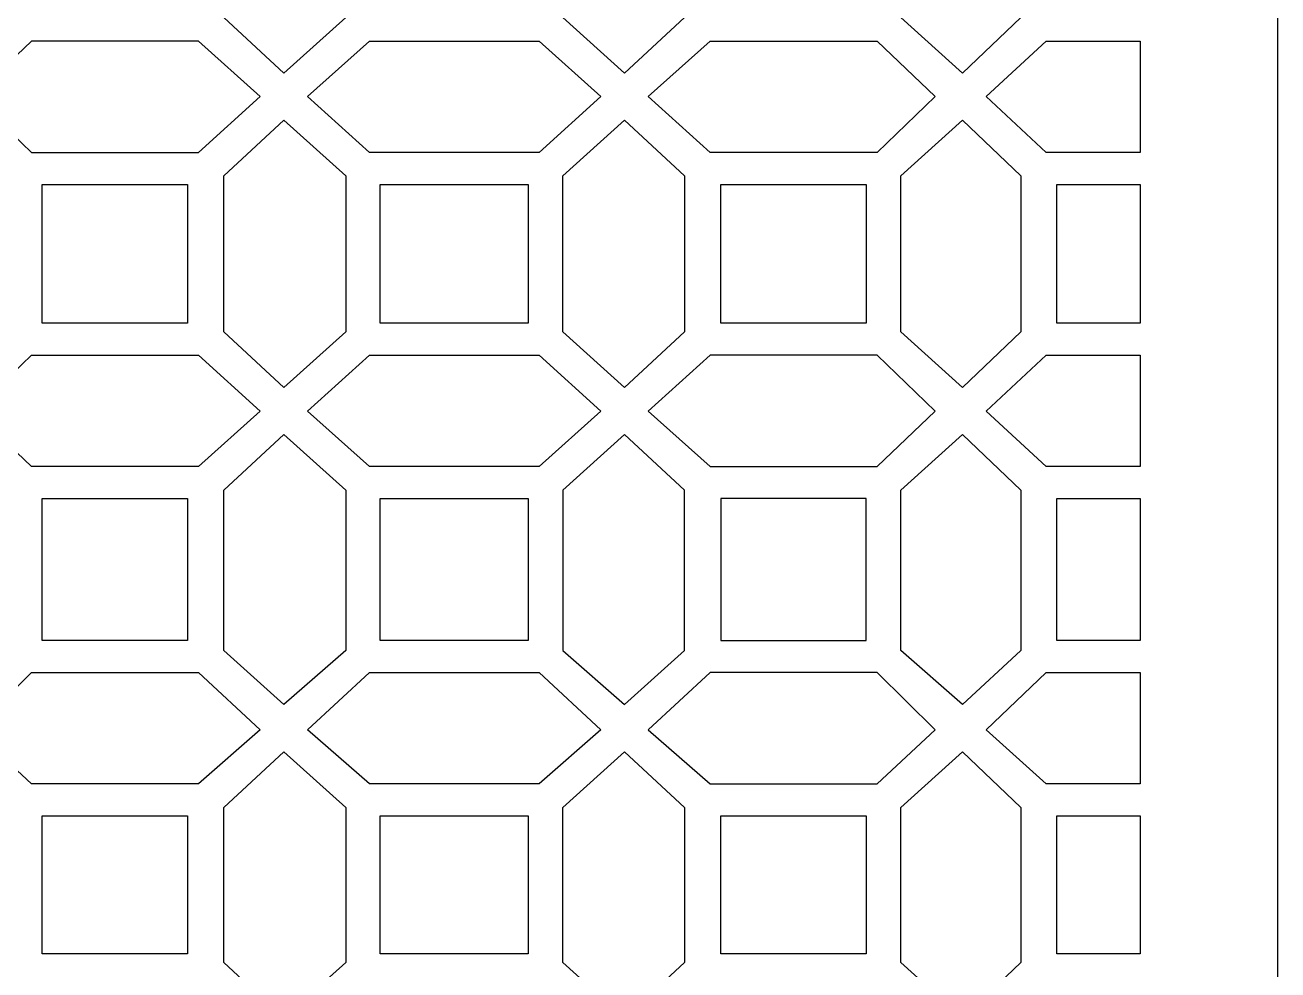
# Model space of a CAD drawing. Header units: centimetres. Extents: x -15.2 to -1.9, y -9.5 to 9.5.
# Drawn here: x -12.348 to -9.087, y 2.265 to 4.724 of the extents above; entities that cross this region are included whole.
import ezdxf

# ---------------------------------------------------------------- set-up
doc = ezdxf.new("R2010")
doc.units = ezdxf.units.CM
doc.header["$MEASUREMENT"] = 0
doc.layers.add('layer 1', color=7, linetype='Continuous')

msp = doc.modelspace()

# ---------------------------------------------------------------- linework, layer by layer
at = {"layer": 'layer 1', "color": 250}
for points, knots in [([(-15.18113, 9.50001), (-15.18113, 9.50001), (-9.08679, 9.50001), (-9.08679, 9.50001), (-9.08679, 9.50001), (-9.08679, 9.50001), (-9.08679, -9.5), (-9.08679, -9.5), (-9.08679, -9.5), (-9.08679, -9.5), (-15.18113, -9.5), (-15.18113, -9.5), (-15.18113, -9.5), (-15.18113, -9.5), (-15.18113, 9.50001), (-15.18113, 9.50001)], [0, 0, 0, 0, 0.2, 0.2, 0.2, 0.2, 0.4, 0.4, 0.4, 0.4, 0.6, 0.6, 0.6, 0.6, 1, 1, 1, 1]), ([(-11.82999, 4.7439), (-11.82999, 4.7439), (-11.83, 5.16092), (-11.83, 5.16092), (-11.83, 5.16092), (-11.83, 5.16092), (-11.67395, 5.3014), (-11.67395, 5.3014), (-11.67395, 5.3014), (-11.67395, 5.3014), (-11.51323, 5.16093), (-11.51323, 5.16093), (-11.51323, 5.16093), (-11.51323, 5.16093), (-11.51323, 4.7439), (-11.51323, 4.7439), (-11.51323, 4.7439), (-11.51323, 4.7439), (-11.67397, 4.59885), (-11.67397, 4.59885), (-11.67397, 4.59885), (-11.67397, 4.59885), (-11.82999, 4.7439), (-11.82999, 4.7439)], [0, 0, 0, 0, 0.1428571, 0.1428571, 0.1428571, 0.1428571, 0.2857143, 0.2857143, 0.2857143, 0.2857143, 0.4285714, 0.4285714, 0.4285714, 0.4285714, 0.5714286, 0.5714286, 0.5714286, 0.5714286, 0.7142857, 0.7142857, 0.7142857, 0.7142857, 1, 1, 1, 1]), ([(-10.63136, 4.7439), (-10.63136, 4.7439), (-10.63135, 5.16092), (-10.63135, 5.16092), (-10.63135, 5.16092), (-10.63135, 5.16092), (-10.7874, 5.3014), (-10.7874, 5.3014), (-10.7874, 5.3014), (-10.7874, 5.3014), (-10.94812, 5.16093), (-10.94812, 5.16093), (-10.94812, 5.16093), (-10.94812, 5.16093), (-10.94812, 4.7439), (-10.94812, 4.7439), (-10.94812, 4.7439), (-10.94812, 4.7439), (-10.78738, 4.59885), (-10.78738, 4.59885), (-10.78738, 4.59885), (-10.78738, 4.59885), (-10.63136, 4.7439), (-10.63136, 4.7439)], [0, 0, 0, 0, 0.1428571, 0.1428571, 0.1428571, 0.1428571, 0.2857143, 0.2857143, 0.2857143, 0.2857143, 0.4285714, 0.4285714, 0.4285714, 0.4285714, 0.5714286, 0.5714286, 0.5714286, 0.5714286, 0.7142857, 0.7142857, 0.7142857, 0.7142857, 1, 1, 1, 1]), ([(-10.06866, 4.7439), (-10.06866, 4.7439), (-10.06866, 5.16092), (-10.06866, 5.16092), (-10.06866, 5.16092), (-10.06866, 5.16092), (-9.90769, 5.3014), (-9.90769, 5.3014), (-9.90769, 5.3014), (-9.90769, 5.3014), (-9.75637, 5.16093), (-9.75637, 5.16093), (-9.75637, 5.16093), (-9.75637, 5.16093), (-9.75637, 4.7439), (-9.75637, 4.7439), (-9.75637, 4.7439), (-9.75637, 4.7439), (-9.90769, 4.59885), (-9.90769, 4.59885), (-9.90769, 4.59885), (-9.90769, 4.59885), (-10.06866, 4.7439), (-10.06866, 4.7439)], [0, 0, 0, 0, 0.1428571, 0.1428571, 0.1428571, 0.1428571, 0.2857143, 0.2857143, 0.2857143, 0.2857143, 0.4285714, 0.4285714, 0.4285714, 0.4285714, 0.5714286, 0.5714286, 0.5714286, 0.5714286, 0.7142857, 0.7142857, 0.7142857, 0.7142857, 1, 1, 1, 1]), ([(-11.89636, 4.68229), (-11.89636, 4.68229), (-11.73539, 4.53768), (-11.73539, 4.53768), (-11.73539, 4.53768), (-11.73539, 4.53768), (-11.89635, 4.39261), (-11.89635, 4.39261), (-11.89635, 4.39261), (-11.89635, 4.39261), (-12.33126, 4.39262), (-12.33126, 4.39262), (-12.33126, 4.39262), (-12.33126, 4.39262), (-12.48259, 4.53768), (-12.48259, 4.53768), (-12.48259, 4.53768), (-12.48259, 4.53768), (-12.33126, 4.68229), (-12.33126, 4.68229), (-12.33126, 4.68229), (-12.33126, 4.68229), (-11.89636, 4.68229), (-11.89636, 4.68229)], [0, 0, 0, 0, 0.1428571, 0.1428571, 0.1428571, 0.1428571, 0.2857143, 0.2857143, 0.2857143, 0.2857143, 0.4285714, 0.4285714, 0.4285714, 0.4285714, 0.5714286, 0.5714286, 0.5714286, 0.5714286, 0.7142857, 0.7142857, 0.7142857, 0.7142857, 1, 1, 1, 1]), ([(-11.23067, 4.6823), (-11.23067, 4.6823), (-11.45157, 4.68229), (-11.45157, 4.68229), (-11.45157, 4.68229), (-11.45157, 4.68229), (-11.61231, 4.53768), (-11.61231, 4.53768), (-11.61231, 4.53768), (-11.61231, 4.53768), (-11.45157, 4.39262), (-11.45157, 4.39262), (-11.45157, 4.39262), (-11.45157, 4.39262), (-11.23067, 4.39262), (-11.23067, 4.39262), (-11.23067, 4.39262), (-11.23067, 4.39262), (-11.00978, 4.39262), (-11.00978, 4.39262), (-11.00978, 4.39262), (-11.00978, 4.39262), (-10.84904, 4.53768), (-10.84904, 4.53768), (-10.84904, 4.53768), (-10.84904, 4.53768), (-11.00978, 4.68229), (-11.00978, 4.68229), (-11.00978, 4.68229), (-11.00978, 4.68229), (-11.23067, 4.6823), (-11.23067, 4.6823)], [0, 0, 0, 0, 0.1111111, 0.1111111, 0.1111111, 0.1111111, 0.2222222, 0.2222222, 0.2222222, 0.2222222, 0.3333333, 0.3333333, 0.3333333, 0.3333333, 0.4444444, 0.4444444, 0.4444444, 0.4444444, 0.5555556, 0.5555556, 0.5555556, 0.5555556, 0.6666667, 0.6666667, 0.6666667, 0.6666667, 0.7777778, 0.7777778, 0.7777778, 0.7777778, 1, 1, 1, 1]), ([(-10.565, 4.68229), (-10.565, 4.68229), (-10.72596, 4.53768), (-10.72596, 4.53768), (-10.72596, 4.53768), (-10.72596, 4.53768), (-10.565, 4.39261), (-10.565, 4.39261), (-10.565, 4.39261), (-10.565, 4.39261), (-10.13009, 4.39262), (-10.13009, 4.39262), (-10.13009, 4.39262), (-10.13009, 4.39262), (-9.97876, 4.53768), (-9.97876, 4.53768), (-9.97876, 4.53768), (-9.97876, 4.53768), (-10.13009, 4.68229), (-10.13009, 4.68229), (-10.13009, 4.68229), (-10.13009, 4.68229), (-10.565, 4.68229), (-10.565, 4.68229)], [0, 0, 0, 0, 0.1428571, 0.1428571, 0.1428571, 0.1428571, 0.2857143, 0.2857143, 0.2857143, 0.2857143, 0.4285714, 0.4285714, 0.4285714, 0.4285714, 0.5714286, 0.5714286, 0.5714286, 0.5714286, 0.7142857, 0.7142857, 0.7142857, 0.7142857, 1, 1, 1, 1]), ([(-9.44528, 4.6823), (-9.44528, 4.6823), (-9.46679, 4.6823), (-9.46679, 4.6823), (-9.46679, 4.6823), (-9.46679, 4.6823), (-9.69024, 4.6823), (-9.69024, 4.6823), (-9.69024, 4.6823), (-9.69024, 4.6823), (-9.84626, 4.53768), (-9.84626, 4.53768), (-9.84626, 4.53768), (-9.84626, 4.53768), (-9.69025, 4.39261), (-9.69025, 4.39261), (-9.69025, 4.39261), (-9.69025, 4.39261), (-9.46679, 4.39262), (-9.46679, 4.39262), (-9.46679, 4.39262), (-9.46679, 4.39262), (-9.44528, 4.39262), (-9.44528, 4.39262), (-9.44528, 4.39262), (-9.44528, 4.39262), (-9.44528, 4.6823), (-9.44528, 4.6823)], [0, 0, 0, 0, 0.125, 0.125, 0.125, 0.125, 0.25, 0.25, 0.25, 0.25, 0.375, 0.375, 0.375, 0.375, 0.5, 0.5, 0.5, 0.5, 0.625, 0.625, 0.625, 0.625, 0.75, 0.75, 0.75, 0.75, 1, 1, 1, 1]), ([(-11.51323, 4.12858), (-11.51323, 4.12858), (-11.51323, 4.33124), (-11.51323, 4.33124), (-11.51323, 4.33124), (-11.51323, 4.33124), (-11.67397, 4.47608), (-11.67397, 4.47608), (-11.67397, 4.47608), (-11.67397, 4.47608), (-11.82999, 4.33124), (-11.82999, 4.33124), (-11.82999, 4.33124), (-11.82999, 4.33124), (-11.82999, 4.12858), (-11.82999, 4.12858), (-11.82999, 4.12858), (-11.82999, 4.12858), (-11.82999, 3.92592), (-11.82999, 3.92592), (-11.82999, 3.92592), (-11.82999, 3.92592), (-11.67397, 3.78108), (-11.67397, 3.78108), (-11.67397, 3.78108), (-11.67397, 3.78108), (-11.51323, 3.92592), (-11.51323, 3.92592), (-11.51323, 3.92592), (-11.51323, 3.92592), (-11.51323, 4.12858), (-11.51323, 4.12858)], [0, 0, 0, 0, 0.1111111, 0.1111111, 0.1111111, 0.1111111, 0.2222222, 0.2222222, 0.2222222, 0.2222222, 0.3333333, 0.3333333, 0.3333333, 0.3333333, 0.4444444, 0.4444444, 0.4444444, 0.4444444, 0.5555556, 0.5555556, 0.5555556, 0.5555556, 0.6666667, 0.6666667, 0.6666667, 0.6666667, 0.7777778, 0.7777778, 0.7777778, 0.7777778, 1, 1, 1, 1]), ([(-10.63136, 4.12858), (-10.63136, 4.12858), (-10.63136, 4.33124), (-10.63136, 4.33124), (-10.63136, 4.33124), (-10.63136, 4.33124), (-10.78738, 4.47608), (-10.78738, 4.47608), (-10.78738, 4.47608), (-10.78738, 4.47608), (-10.94812, 4.33124), (-10.94812, 4.33124), (-10.94812, 4.33124), (-10.94812, 4.33124), (-10.94812, 4.12858), (-10.94812, 4.12858), (-10.94812, 4.12858), (-10.94812, 4.12858), (-10.94812, 3.92592), (-10.94812, 3.92592), (-10.94812, 3.92592), (-10.94812, 3.92592), (-10.78738, 3.78108), (-10.78738, 3.78108), (-10.78738, 3.78108), (-10.78738, 3.78108), (-10.63136, 3.92592), (-10.63136, 3.92592), (-10.63136, 3.92592), (-10.63136, 3.92592), (-10.63136, 4.12858), (-10.63136, 4.12858)], [0, 0, 0, 0, 0.1111111, 0.1111111, 0.1111111, 0.1111111, 0.2222222, 0.2222222, 0.2222222, 0.2222222, 0.3333333, 0.3333333, 0.3333333, 0.3333333, 0.4444444, 0.4444444, 0.4444444, 0.4444444, 0.5555556, 0.5555556, 0.5555556, 0.5555556, 0.6666667, 0.6666667, 0.6666667, 0.6666667, 0.7777778, 0.7777778, 0.7777778, 0.7777778, 1, 1, 1, 1]), ([(-9.75637, 4.12858), (-9.75637, 4.12858), (-9.75637, 4.33124), (-9.75637, 4.33124), (-9.75637, 4.33124), (-9.75637, 4.33124), (-9.90769, 4.47608), (-9.90769, 4.47608), (-9.90769, 4.47608), (-9.90769, 4.47608), (-10.06866, 4.33124), (-10.06866, 4.33124), (-10.06866, 4.33124), (-10.06866, 4.33124), (-10.06866, 4.12858), (-10.06866, 4.12858), (-10.06866, 4.12858), (-10.06866, 4.12858), (-10.06866, 3.92592), (-10.06866, 3.92592), (-10.06866, 3.92592), (-10.06866, 3.92592), (-9.90769, 3.78108), (-9.90769, 3.78108), (-9.90769, 3.78108), (-9.90769, 3.78108), (-9.75637, 3.92592), (-9.75637, 3.92592), (-9.75637, 3.92592), (-9.75637, 3.92592), (-9.75637, 4.12858), (-9.75637, 4.12858)], [0, 0, 0, 0, 0.1111111, 0.1111111, 0.1111111, 0.1111111, 0.2222222, 0.2222222, 0.2222222, 0.2222222, 0.3333333, 0.3333333, 0.3333333, 0.3333333, 0.4444444, 0.4444444, 0.4444444, 0.4444444, 0.5555556, 0.5555556, 0.5555556, 0.5555556, 0.6666667, 0.6666667, 0.6666667, 0.6666667, 0.7777778, 0.7777778, 0.7777778, 0.7777778, 1, 1, 1, 1]), ([(-11.9246, 4.12858), (-11.9246, 4.12858), (-11.9246, 4.30938), (-11.9246, 4.30938), (-11.9246, 4.30938), (-11.9246, 4.30938), (-12.30279, 4.30938), (-12.30279, 4.30938), (-12.30279, 4.30938), (-12.30279, 4.30938), (-12.30279, 4.12858), (-12.30279, 4.12858), (-12.30279, 4.12858), (-12.30279, 4.12858), (-12.30279, 3.94778), (-12.30279, 3.94778), (-12.30279, 3.94778), (-12.30279, 3.94778), (-11.9246, 3.94778), (-11.9246, 3.94778), (-11.9246, 3.94778), (-11.9246, 3.94778), (-11.9246, 4.12858), (-11.9246, 4.12858)], [0, 0, 0, 0, 0.1428571, 0.1428571, 0.1428571, 0.1428571, 0.2857143, 0.2857143, 0.2857143, 0.2857143, 0.4285714, 0.4285714, 0.4285714, 0.4285714, 0.5714286, 0.5714286, 0.5714286, 0.5714286, 0.7142857, 0.7142857, 0.7142857, 0.7142857, 1, 1, 1, 1]), ([(-11.03802, 4.12858), (-11.03802, 4.12858), (-11.03802, 4.30938), (-11.03802, 4.30938), (-11.03802, 4.30938), (-11.03802, 4.30938), (-11.23067, 4.30938), (-11.23067, 4.30938), (-11.23067, 4.30938), (-11.23067, 4.30938), (-11.42333, 4.30938), (-11.42333, 4.30938), (-11.42333, 4.30938), (-11.42333, 4.30938), (-11.42333, 4.12858), (-11.42333, 4.12858), (-11.42333, 4.12858), (-11.42333, 4.12858), (-11.42333, 3.94778), (-11.42333, 3.94778), (-11.42333, 3.94778), (-11.42333, 3.94778), (-11.23067, 3.94778), (-11.23067, 3.94778), (-11.23067, 3.94778), (-11.23067, 3.94778), (-11.03802, 3.94778), (-11.03802, 3.94778), (-11.03802, 3.94778), (-11.03802, 3.94778), (-11.03802, 4.12858), (-11.03802, 4.12858)], [0, 0, 0, 0, 0.1111111, 0.1111111, 0.1111111, 0.1111111, 0.2222222, 0.2222222, 0.2222222, 0.2222222, 0.3333333, 0.3333333, 0.3333333, 0.3333333, 0.4444444, 0.4444444, 0.4444444, 0.4444444, 0.5555556, 0.5555556, 0.5555556, 0.5555556, 0.6666667, 0.6666667, 0.6666667, 0.6666667, 0.7777778, 0.7777778, 0.7777778, 0.7777778, 1, 1, 1, 1]), ([(-10.15856, 4.12858), (-10.15856, 4.12858), (-10.15856, 4.30938), (-10.15856, 4.30938), (-10.15856, 4.30938), (-10.15856, 4.30938), (-10.53675, 4.30938), (-10.53675, 4.30938), (-10.53675, 4.30938), (-10.53675, 4.30938), (-10.53675, 4.12858), (-10.53675, 4.12858), (-10.53675, 4.12858), (-10.53675, 4.12858), (-10.53675, 3.94778), (-10.53675, 3.94778), (-10.53675, 3.94778), (-10.53675, 3.94778), (-10.15856, 3.94778), (-10.15856, 3.94778), (-10.15856, 3.94778), (-10.15856, 3.94778), (-10.15856, 4.12858), (-10.15856, 4.12858)], [0, 0, 0, 0, 0.1428571, 0.1428571, 0.1428571, 0.1428571, 0.2857143, 0.2857143, 0.2857143, 0.2857143, 0.4285714, 0.4285714, 0.4285714, 0.4285714, 0.5714286, 0.5714286, 0.5714286, 0.5714286, 0.7142857, 0.7142857, 0.7142857, 0.7142857, 1, 1, 1, 1]), ([(-9.44528, 4.30938), (-9.44528, 4.30938), (-9.46679, 4.30938), (-9.46679, 4.30938), (-9.46679, 4.30938), (-9.46679, 4.30938), (-9.662, 4.30938), (-9.662, 4.30938), (-9.662, 4.30938), (-9.662, 4.30938), (-9.662, 4.12858), (-9.662, 4.12858), (-9.662, 4.12858), (-9.662, 4.12858), (-9.662, 3.94778), (-9.662, 3.94778), (-9.662, 3.94778), (-9.662, 3.94778), (-9.46679, 3.94778), (-9.46679, 3.94778), (-9.46679, 3.94778), (-9.46679, 3.94778), (-9.44528, 3.94778), (-9.44528, 3.94778), (-9.44528, 3.94778), (-9.44528, 3.94778), (-9.44528, 4.30938), (-9.44528, 4.30938)], [0, 0, 0, 0, 0.125, 0.125, 0.125, 0.125, 0.25, 0.25, 0.25, 0.25, 0.375, 0.375, 0.375, 0.375, 0.5, 0.5, 0.5, 0.5, 0.625, 0.625, 0.625, 0.625, 0.75, 0.75, 0.75, 0.75, 1, 1, 1, 1]), ([(-11.89636, 3.57487), (-11.89636, 3.57487), (-11.73539, 3.71948), (-11.73539, 3.71948), (-11.73539, 3.71948), (-11.73539, 3.71948), (-11.89635, 3.86454), (-11.89635, 3.86454), (-11.89635, 3.86454), (-11.89635, 3.86454), (-12.33126, 3.86454), (-12.33126, 3.86454), (-12.33126, 3.86454), (-12.33126, 3.86454), (-12.48259, 3.71948), (-12.48259, 3.71948), (-12.48259, 3.71948), (-12.48259, 3.71948), (-12.33126, 3.57487), (-12.33126, 3.57487), (-12.33126, 3.57487), (-12.33126, 3.57487), (-11.89636, 3.57487), (-11.89636, 3.57487)], [0, 0, 0, 0, 0.1428571, 0.1428571, 0.1428571, 0.1428571, 0.2857143, 0.2857143, 0.2857143, 0.2857143, 0.4285714, 0.4285714, 0.4285714, 0.4285714, 0.5714286, 0.5714286, 0.5714286, 0.5714286, 0.7142857, 0.7142857, 0.7142857, 0.7142857, 1, 1, 1, 1]), ([(-11.23067, 3.86453), (-11.23067, 3.86453), (-11.45157, 3.86454), (-11.45157, 3.86454), (-11.45157, 3.86454), (-11.45157, 3.86454), (-11.61231, 3.71948), (-11.61231, 3.71948), (-11.61231, 3.71948), (-11.61231, 3.71948), (-11.45157, 3.57487), (-11.45157, 3.57487), (-11.45157, 3.57487), (-11.45157, 3.57487), (-11.23067, 3.57486), (-11.23067, 3.57486), (-11.23067, 3.57486), (-11.23067, 3.57486), (-11.00978, 3.57487), (-11.00978, 3.57487), (-11.00978, 3.57487), (-11.00978, 3.57487), (-10.84904, 3.71948), (-10.84904, 3.71948), (-10.84904, 3.71948), (-10.84904, 3.71948), (-11.00978, 3.86454), (-11.00978, 3.86454), (-11.00978, 3.86454), (-11.00978, 3.86454), (-11.23067, 3.86453), (-11.23067, 3.86453)], [0, 0, 0, 0, 0.1111111, 0.1111111, 0.1111111, 0.1111111, 0.2222222, 0.2222222, 0.2222222, 0.2222222, 0.3333333, 0.3333333, 0.3333333, 0.3333333, 0.4444444, 0.4444444, 0.4444444, 0.4444444, 0.5555556, 0.5555556, 0.5555556, 0.5555556, 0.6666667, 0.6666667, 0.6666667, 0.6666667, 0.7777778, 0.7777778, 0.7777778, 0.7777778, 1, 1, 1, 1]), ([(-10.565, 3.57487), (-10.565, 3.57487), (-10.72596, 3.71948), (-10.72596, 3.71948), (-10.72596, 3.71948), (-10.72596, 3.71948), (-10.565, 3.86454), (-10.565, 3.86454), (-10.565, 3.86454), (-10.565, 3.86454), (-10.13009, 3.86454), (-10.13009, 3.86454), (-10.13009, 3.86454), (-10.13009, 3.86454), (-9.97876, 3.71948), (-9.97876, 3.71948), (-9.97876, 3.71948), (-9.97876, 3.71948), (-10.13009, 3.57487), (-10.13009, 3.57487), (-10.13009, 3.57487), (-10.13009, 3.57487), (-10.565, 3.57487), (-10.565, 3.57487)], [0, 0, 0, 0, 0.1428571, 0.1428571, 0.1428571, 0.1428571, 0.2857143, 0.2857143, 0.2857143, 0.2857143, 0.4285714, 0.4285714, 0.4285714, 0.4285714, 0.5714286, 0.5714286, 0.5714286, 0.5714286, 0.7142857, 0.7142857, 0.7142857, 0.7142857, 1, 1, 1, 1]), ([(-9.44528, 3.86454), (-9.44528, 3.86454), (-9.46679, 3.86454), (-9.46679, 3.86454), (-9.46679, 3.86454), (-9.46679, 3.86454), (-9.69025, 3.86454), (-9.69025, 3.86454), (-9.69025, 3.86454), (-9.69025, 3.86454), (-9.84626, 3.71948), (-9.84626, 3.71948), (-9.84626, 3.71948), (-9.84626, 3.71948), (-9.69024, 3.57486), (-9.69024, 3.57486), (-9.69024, 3.57486), (-9.69024, 3.57486), (-9.46679, 3.57486), (-9.46679, 3.57486), (-9.46679, 3.57486), (-9.46679, 3.57486), (-9.44528, 3.57486), (-9.44528, 3.57486), (-9.44528, 3.57486), (-9.44528, 3.57486), (-9.44528, 3.86454), (-9.44528, 3.86454)], [0, 0, 0, 0, 0.125, 0.125, 0.125, 0.125, 0.25, 0.25, 0.25, 0.25, 0.375, 0.375, 0.375, 0.375, 0.5, 0.5, 0.5, 0.5, 0.625, 0.625, 0.625, 0.625, 0.75, 0.75, 0.75, 0.75, 1, 1, 1, 1]), ([(-11.82999, 3.51326), (-11.82999, 3.51326), (-11.83, 3.09624), (-11.83, 3.09624), (-11.83, 3.09624), (-11.83, 3.09624), (-11.67395, 2.95576), (-11.67395, 2.95576), (-11.67395, 2.95576), (-11.67395, 2.95576), (-11.51323, 3.09623), (-11.51323, 3.09623), (-11.51323, 3.09623), (-11.51323, 3.09623), (-11.51323, 3.51326), (-11.51323, 3.51326), (-11.51323, 3.51326), (-11.51323, 3.51326), (-11.67397, 3.65831), (-11.67397, 3.65831), (-11.67397, 3.65831), (-11.67397, 3.65831), (-11.82999, 3.51326), (-11.82999, 3.51326)], [0, 0, 0, 0, 0.1428571, 0.1428571, 0.1428571, 0.1428571, 0.2857143, 0.2857143, 0.2857143, 0.2857143, 0.4285714, 0.4285714, 0.4285714, 0.4285714, 0.5714286, 0.5714286, 0.5714286, 0.5714286, 0.7142857, 0.7142857, 0.7142857, 0.7142857, 1, 1, 1, 1]), ([(-10.63136, 3.51326), (-10.63136, 3.51326), (-10.63135, 3.09624), (-10.63135, 3.09624), (-10.63135, 3.09624), (-10.63135, 3.09624), (-10.7874, 2.95576), (-10.7874, 2.95576), (-10.7874, 2.95576), (-10.7874, 2.95576), (-10.94812, 3.09623), (-10.94812, 3.09623), (-10.94812, 3.09623), (-10.94812, 3.09623), (-10.94812, 3.51326), (-10.94812, 3.51326), (-10.94812, 3.51326), (-10.94812, 3.51326), (-10.78738, 3.65831), (-10.78738, 3.65831), (-10.78738, 3.65831), (-10.78738, 3.65831), (-10.63136, 3.51326), (-10.63136, 3.51326)], [0, 0, 0, 0, 0.1428571, 0.1428571, 0.1428571, 0.1428571, 0.2857143, 0.2857143, 0.2857143, 0.2857143, 0.4285714, 0.4285714, 0.4285714, 0.4285714, 0.5714286, 0.5714286, 0.5714286, 0.5714286, 0.7142857, 0.7142857, 0.7142857, 0.7142857, 1, 1, 1, 1]), ([(-10.06866, 3.51326), (-10.06866, 3.51326), (-10.06866, 3.09624), (-10.06866, 3.09624), (-10.06866, 3.09624), (-10.06866, 3.09624), (-9.90769, 2.95576), (-9.90769, 2.95576), (-9.90769, 2.95576), (-9.90769, 2.95576), (-9.75637, 3.09623), (-9.75637, 3.09623), (-9.75637, 3.09623), (-9.75637, 3.09623), (-9.75637, 3.51326), (-9.75637, 3.51326), (-9.75637, 3.51326), (-9.75637, 3.51326), (-9.90769, 3.65831), (-9.90769, 3.65831), (-9.90769, 3.65831), (-9.90769, 3.65831), (-10.06866, 3.51326), (-10.06866, 3.51326)], [0, 0, 0, 0, 0.1428571, 0.1428571, 0.1428571, 0.1428571, 0.2857143, 0.2857143, 0.2857143, 0.2857143, 0.4285714, 0.4285714, 0.4285714, 0.4285714, 0.5714286, 0.5714286, 0.5714286, 0.5714286, 0.7142857, 0.7142857, 0.7142857, 0.7142857, 1, 1, 1, 1]), ([(-11.9246, 3.49141), (-11.9246, 3.49141), (-12.30279, 3.49141), (-12.30279, 3.49141), (-12.30279, 3.49141), (-12.30279, 3.49141), (-12.30278, 3.12265), (-12.30278, 3.12265), (-12.30278, 3.12265), (-12.30278, 3.12265), (-11.9246, 3.12265), (-11.9246, 3.12265), (-11.9246, 3.12265), (-11.9246, 3.12265), (-11.9246, 3.49141), (-11.9246, 3.49141)], [0, 0, 0, 0, 0.2, 0.2, 0.2, 0.2, 0.4, 0.4, 0.4, 0.4, 0.6, 0.6, 0.6, 0.6, 1, 1, 1, 1]), ([(-11.23067, 3.49141), (-11.23067, 3.49141), (-11.42333, 3.49141), (-11.42333, 3.49141), (-11.42333, 3.49141), (-11.42333, 3.49141), (-11.42333, 3.12265), (-11.42333, 3.12265), (-11.42333, 3.12265), (-11.42333, 3.12265), (-11.23067, 3.12265), (-11.23067, 3.12265), (-11.23067, 3.12265), (-11.23067, 3.12265), (-11.03802, 3.12265), (-11.03802, 3.12265), (-11.03802, 3.12265), (-11.03802, 3.12265), (-11.03802, 3.49141), (-11.03802, 3.49141), (-11.03802, 3.49141), (-11.03802, 3.49141), (-11.23067, 3.49141), (-11.23067, 3.49141)], [0, 0, 0, 0, 0.1428571, 0.1428571, 0.1428571, 0.1428571, 0.2857143, 0.2857143, 0.2857143, 0.2857143, 0.4285714, 0.4285714, 0.4285714, 0.4285714, 0.5714286, 0.5714286, 0.5714286, 0.5714286, 0.7142857, 0.7142857, 0.7142857, 0.7142857, 1, 1, 1, 1]), ([(-10.53675, 3.49141), (-10.53675, 3.49141), (-10.15856, 3.49141), (-10.15856, 3.49141), (-10.15856, 3.49141), (-10.15856, 3.49141), (-10.15856, 3.12265), (-10.15856, 3.12265), (-10.15856, 3.12265), (-10.15856, 3.12265), (-10.53675, 3.12265), (-10.53675, 3.12265), (-10.53675, 3.12265), (-10.53675, 3.12265), (-10.53675, 3.49141), (-10.53675, 3.49141)], [0, 0, 0, 0, 0.2, 0.2, 0.2, 0.2, 0.4, 0.4, 0.4, 0.4, 0.6, 0.6, 0.6, 0.6, 1, 1, 1, 1]), ([(-9.44528, 3.49141), (-9.44528, 3.49141), (-9.46679, 3.49141), (-9.46679, 3.49141), (-9.46679, 3.49141), (-9.46679, 3.49141), (-9.66201, 3.49141), (-9.66201, 3.49141), (-9.66201, 3.49141), (-9.66201, 3.49141), (-9.662, 3.12266), (-9.662, 3.12266), (-9.662, 3.12266), (-9.662, 3.12266), (-9.46679, 3.12265), (-9.46679, 3.12265), (-9.46679, 3.12265), (-9.46679, 3.12265), (-9.44528, 3.12266), (-9.44528, 3.12266), (-9.44528, 3.12266), (-9.44528, 3.12266), (-9.44528, 3.49141), (-9.44528, 3.49141)], [0, 0, 0, 0, 0.1428571, 0.1428571, 0.1428571, 0.1428571, 0.2857143, 0.2857143, 0.2857143, 0.2857143, 0.4285714, 0.4285714, 0.4285714, 0.4285714, 0.5714286, 0.5714286, 0.5714286, 0.5714286, 0.7142857, 0.7142857, 0.7142857, 0.7142857, 1, 1, 1, 1]), ([(-11.89636, 2.74931), (-11.89636, 2.74931), (-11.73539, 2.88979), (-11.73539, 2.88979), (-11.73539, 2.88979), (-11.73539, 2.88979), (-11.89635, 3.03921), (-11.89635, 3.03921), (-11.89635, 3.03921), (-11.89635, 3.03921), (-12.33126, 3.03921), (-12.33126, 3.03921), (-12.33126, 3.03921), (-12.33126, 3.03921), (-12.48259, 2.88979), (-12.48259, 2.88979), (-12.48259, 2.88979), (-12.48259, 2.88979), (-12.33126, 2.74932), (-12.33126, 2.74932), (-12.33126, 2.74932), (-12.33126, 2.74932), (-11.89636, 2.74931), (-11.89636, 2.74931)], [0, 0, 0, 0, 0.1428571, 0.1428571, 0.1428571, 0.1428571, 0.2857143, 0.2857143, 0.2857143, 0.2857143, 0.4285714, 0.4285714, 0.4285714, 0.4285714, 0.5714286, 0.5714286, 0.5714286, 0.5714286, 0.7142857, 0.7142857, 0.7142857, 0.7142857, 1, 1, 1, 1]), ([(-11.23067, 3.03921), (-11.23067, 3.03921), (-11.45157, 3.03921), (-11.45157, 3.03921), (-11.45157, 3.03921), (-11.45157, 3.03921), (-11.61231, 2.88979), (-11.61231, 2.88979), (-11.61231, 2.88979), (-11.61231, 2.88979), (-11.45157, 2.74932), (-11.45157, 2.74932), (-11.45157, 2.74932), (-11.45157, 2.74932), (-11.23067, 2.74932), (-11.23067, 2.74932), (-11.23067, 2.74932), (-11.23067, 2.74932), (-11.00978, 2.74932), (-11.00978, 2.74932), (-11.00978, 2.74932), (-11.00978, 2.74932), (-10.84904, 2.88979), (-10.84904, 2.88979), (-10.84904, 2.88979), (-10.84904, 2.88979), (-11.00978, 3.03921), (-11.00978, 3.03921), (-11.00978, 3.03921), (-11.00978, 3.03921), (-11.23067, 3.03921), (-11.23067, 3.03921)], [0, 0, 0, 0, 0.1111111, 0.1111111, 0.1111111, 0.1111111, 0.2222222, 0.2222222, 0.2222222, 0.2222222, 0.3333333, 0.3333333, 0.3333333, 0.3333333, 0.4444444, 0.4444444, 0.4444444, 0.4444444, 0.5555556, 0.5555556, 0.5555556, 0.5555556, 0.6666667, 0.6666667, 0.6666667, 0.6666667, 0.7777778, 0.7777778, 0.7777778, 0.7777778, 1, 1, 1, 1]), ([(-10.565, 2.74931), (-10.565, 2.74931), (-10.72596, 2.88979), (-10.72596, 2.88979), (-10.72596, 2.88979), (-10.72596, 2.88979), (-10.565, 3.03921), (-10.565, 3.03921), (-10.565, 3.03921), (-10.565, 3.03921), (-10.13009, 3.03921), (-10.13009, 3.03921), (-10.13009, 3.03921), (-10.13009, 3.03921), (-9.97876, 2.88979), (-9.97876, 2.88979), (-9.97876, 2.88979), (-9.97876, 2.88979), (-10.13009, 2.74932), (-10.13009, 2.74932), (-10.13009, 2.74932), (-10.13009, 2.74932), (-10.565, 2.74931), (-10.565, 2.74931)], [0, 0, 0, 0, 0.1428571, 0.1428571, 0.1428571, 0.1428571, 0.2857143, 0.2857143, 0.2857143, 0.2857143, 0.4285714, 0.4285714, 0.4285714, 0.4285714, 0.5714286, 0.5714286, 0.5714286, 0.5714286, 0.7142857, 0.7142857, 0.7142857, 0.7142857, 1, 1, 1, 1]), ([(-9.44528, 3.03921), (-9.44528, 3.03921), (-9.46679, 3.03921), (-9.46679, 3.03921), (-9.46679, 3.03921), (-9.46679, 3.03921), (-9.69025, 3.03921), (-9.69025, 3.03921), (-9.69025, 3.03921), (-9.69025, 3.03921), (-9.84626, 2.88979), (-9.84626, 2.88979), (-9.84626, 2.88979), (-9.84626, 2.88979), (-9.69025, 2.74932), (-9.69025, 2.74932), (-9.69025, 2.74932), (-9.69025, 2.74932), (-9.46679, 2.74932), (-9.46679, 2.74932), (-9.46679, 2.74932), (-9.46679, 2.74932), (-9.44528, 2.74932), (-9.44528, 2.74932), (-9.44528, 2.74932), (-9.44528, 2.74932), (-9.44528, 3.03921), (-9.44528, 3.03921)], [0, 0, 0, 0, 0.125, 0.125, 0.125, 0.125, 0.25, 0.25, 0.25, 0.25, 0.375, 0.375, 0.375, 0.375, 0.5, 0.5, 0.5, 0.5, 0.625, 0.625, 0.625, 0.625, 0.75, 0.75, 0.75, 0.75, 1, 1, 1, 1]), ([(-11.51323, 2.48621), (-11.51323, 2.48621), (-11.51323, 2.68793), (-11.51323, 2.68793), (-11.51323, 2.68793), (-11.51323, 2.68793), (-11.67397, 2.83277), (-11.67397, 2.83277), (-11.67397, 2.83277), (-11.67397, 2.83277), (-11.83, 2.68794), (-11.83, 2.68794), (-11.83, 2.68794), (-11.83, 2.68794), (-11.82999, 2.48621), (-11.82999, 2.48621), (-11.82999, 2.48621), (-11.82999, 2.48621), (-11.83, 2.28448), (-11.83, 2.28448), (-11.83, 2.28448), (-11.83, 2.28448), (-11.67397, 2.13965), (-11.67397, 2.13965), (-11.67397, 2.13965), (-11.67397, 2.13965), (-11.51323, 2.28449), (-11.51323, 2.28449), (-11.51323, 2.28449), (-11.51323, 2.28449), (-11.51323, 2.48621), (-11.51323, 2.48621)], [0, 0, 0, 0, 0.1111111, 0.1111111, 0.1111111, 0.1111111, 0.2222222, 0.2222222, 0.2222222, 0.2222222, 0.3333333, 0.3333333, 0.3333333, 0.3333333, 0.4444444, 0.4444444, 0.4444444, 0.4444444, 0.5555556, 0.5555556, 0.5555556, 0.5555556, 0.6666667, 0.6666667, 0.6666667, 0.6666667, 0.7777778, 0.7777778, 0.7777778, 0.7777778, 1, 1, 1, 1]), ([(-10.63136, 2.48621), (-10.63136, 2.48621), (-10.63135, 2.68794), (-10.63135, 2.68794), (-10.63135, 2.68794), (-10.63135, 2.68794), (-10.78738, 2.83277), (-10.78738, 2.83277), (-10.78738, 2.83277), (-10.78738, 2.83277), (-10.94812, 2.68793), (-10.94812, 2.68793), (-10.94812, 2.68793), (-10.94812, 2.68793), (-10.94812, 2.48621), (-10.94812, 2.48621), (-10.94812, 2.48621), (-10.94812, 2.48621), (-10.94812, 2.28449), (-10.94812, 2.28449), (-10.94812, 2.28449), (-10.94812, 2.28449), (-10.78738, 2.13965), (-10.78738, 2.13965), (-10.78738, 2.13965), (-10.78738, 2.13965), (-10.63135, 2.28448), (-10.63135, 2.28448), (-10.63135, 2.28448), (-10.63135, 2.28448), (-10.63136, 2.48621), (-10.63136, 2.48621)], [0, 0, 0, 0, 0.1111111, 0.1111111, 0.1111111, 0.1111111, 0.2222222, 0.2222222, 0.2222222, 0.2222222, 0.3333333, 0.3333333, 0.3333333, 0.3333333, 0.4444444, 0.4444444, 0.4444444, 0.4444444, 0.5555556, 0.5555556, 0.5555556, 0.5555556, 0.6666667, 0.6666667, 0.6666667, 0.6666667, 0.7777778, 0.7777778, 0.7777778, 0.7777778, 1, 1, 1, 1]), ([(-9.75637, 2.48621), (-9.75637, 2.48621), (-9.75637, 2.68794), (-9.75637, 2.68794), (-9.75637, 2.68794), (-9.75637, 2.68794), (-9.9077, 2.83277), (-9.9077, 2.83277), (-9.9077, 2.83277), (-9.9077, 2.83277), (-10.06866, 2.68794), (-10.06866, 2.68794), (-10.06866, 2.68794), (-10.06866, 2.68794), (-10.06866, 2.48621), (-10.06866, 2.48621), (-10.06866, 2.48621), (-10.06866, 2.48621), (-10.06866, 2.28448), (-10.06866, 2.28448), (-10.06866, 2.28448), (-10.06866, 2.28448), (-9.9077, 2.13965), (-9.9077, 2.13965), (-9.9077, 2.13965), (-9.9077, 2.13965), (-9.75637, 2.28448), (-9.75637, 2.28448), (-9.75637, 2.28448), (-9.75637, 2.28448), (-9.75637, 2.48621), (-9.75637, 2.48621)], [0, 0, 0, 0, 0.1111111, 0.1111111, 0.1111111, 0.1111111, 0.2222222, 0.2222222, 0.2222222, 0.2222222, 0.3333333, 0.3333333, 0.3333333, 0.3333333, 0.4444444, 0.4444444, 0.4444444, 0.4444444, 0.5555556, 0.5555556, 0.5555556, 0.5555556, 0.6666667, 0.6666667, 0.6666667, 0.6666667, 0.7777778, 0.7777778, 0.7777778, 0.7777778, 1, 1, 1, 1]), ([(-11.9246, 2.48621), (-11.9246, 2.48621), (-11.9246, 2.66587), (-11.9246, 2.66587), (-11.9246, 2.66587), (-11.9246, 2.66587), (-12.30278, 2.66587), (-12.30278, 2.66587), (-12.30278, 2.66587), (-12.30278, 2.66587), (-12.30279, 2.48621), (-12.30279, 2.48621), (-12.30279, 2.48621), (-12.30279, 2.48621), (-12.30278, 2.30655), (-12.30278, 2.30655), (-12.30278, 2.30655), (-12.30278, 2.30655), (-11.9246, 2.30655), (-11.9246, 2.30655), (-11.9246, 2.30655), (-11.9246, 2.30655), (-11.9246, 2.48621), (-11.9246, 2.48621)], [0, 0, 0, 0, 0.1428571, 0.1428571, 0.1428571, 0.1428571, 0.2857143, 0.2857143, 0.2857143, 0.2857143, 0.4285714, 0.4285714, 0.4285714, 0.4285714, 0.5714286, 0.5714286, 0.5714286, 0.5714286, 0.7142857, 0.7142857, 0.7142857, 0.7142857, 1, 1, 1, 1]), ([(-11.03802, 2.48621), (-11.03802, 2.48621), (-11.03802, 2.66587), (-11.03802, 2.66587), (-11.03802, 2.66587), (-11.03802, 2.66587), (-11.23067, 2.66587), (-11.23067, 2.66587), (-11.23067, 2.66587), (-11.23067, 2.66587), (-11.42333, 2.66587), (-11.42333, 2.66587), (-11.42333, 2.66587), (-11.42333, 2.66587), (-11.42333, 2.48621), (-11.42333, 2.48621), (-11.42333, 2.48621), (-11.42333, 2.48621), (-11.42333, 2.30655), (-11.42333, 2.30655), (-11.42333, 2.30655), (-11.42333, 2.30655), (-11.23067, 2.30655), (-11.23067, 2.30655), (-11.23067, 2.30655), (-11.23067, 2.30655), (-11.03802, 2.30655), (-11.03802, 2.30655), (-11.03802, 2.30655), (-11.03802, 2.30655), (-11.03802, 2.48621), (-11.03802, 2.48621)], [0, 0, 0, 0, 0.1111111, 0.1111111, 0.1111111, 0.1111111, 0.2222222, 0.2222222, 0.2222222, 0.2222222, 0.3333333, 0.3333333, 0.3333333, 0.3333333, 0.4444444, 0.4444444, 0.4444444, 0.4444444, 0.5555556, 0.5555556, 0.5555556, 0.5555556, 0.6666667, 0.6666667, 0.6666667, 0.6666667, 0.7777778, 0.7777778, 0.7777778, 0.7777778, 1, 1, 1, 1]), ([(-10.15856, 2.48621), (-10.15856, 2.48621), (-10.15856, 2.66587), (-10.15856, 2.66587), (-10.15856, 2.66587), (-10.15856, 2.66587), (-10.53675, 2.66587), (-10.53675, 2.66587), (-10.53675, 2.66587), (-10.53675, 2.66587), (-10.53675, 2.48621), (-10.53675, 2.48621), (-10.53675, 2.48621), (-10.53675, 2.48621), (-10.53675, 2.30655), (-10.53675, 2.30655), (-10.53675, 2.30655), (-10.53675, 2.30655), (-10.15856, 2.30655), (-10.15856, 2.30655), (-10.15856, 2.30655), (-10.15856, 2.30655), (-10.15856, 2.48621), (-10.15856, 2.48621)], [0, 0, 0, 0, 0.1428571, 0.1428571, 0.1428571, 0.1428571, 0.2857143, 0.2857143, 0.2857143, 0.2857143, 0.4285714, 0.4285714, 0.4285714, 0.4285714, 0.5714286, 0.5714286, 0.5714286, 0.5714286, 0.7142857, 0.7142857, 0.7142857, 0.7142857, 1, 1, 1, 1]), ([(-9.44528, 2.66587), (-9.44528, 2.66587), (-9.46679, 2.66587), (-9.46679, 2.66587), (-9.46679, 2.66587), (-9.46679, 2.66587), (-9.662, 2.66587), (-9.662, 2.66587), (-9.662, 2.66587), (-9.662, 2.66587), (-9.662, 2.48621), (-9.662, 2.48621), (-9.662, 2.48621), (-9.662, 2.48621), (-9.662, 2.30655), (-9.662, 2.30655), (-9.662, 2.30655), (-9.662, 2.30655), (-9.46679, 2.30655), (-9.46679, 2.30655), (-9.46679, 2.30655), (-9.46679, 2.30655), (-9.44528, 2.30655), (-9.44528, 2.30655), (-9.44528, 2.30655), (-9.44528, 2.30655), (-9.44528, 2.66587), (-9.44528, 2.66587)], [0, 0, 0, 0, 0.125, 0.125, 0.125, 0.125, 0.25, 0.25, 0.25, 0.25, 0.375, 0.375, 0.375, 0.375, 0.5, 0.5, 0.5, 0.5, 0.625, 0.625, 0.625, 0.625, 0.75, 0.75, 0.75, 0.75, 1, 1, 1, 1])]:
    msp.add_open_spline(points, degree=3, knots=knots, dxfattribs=at)

doc.saveas('drawing.dxf')
